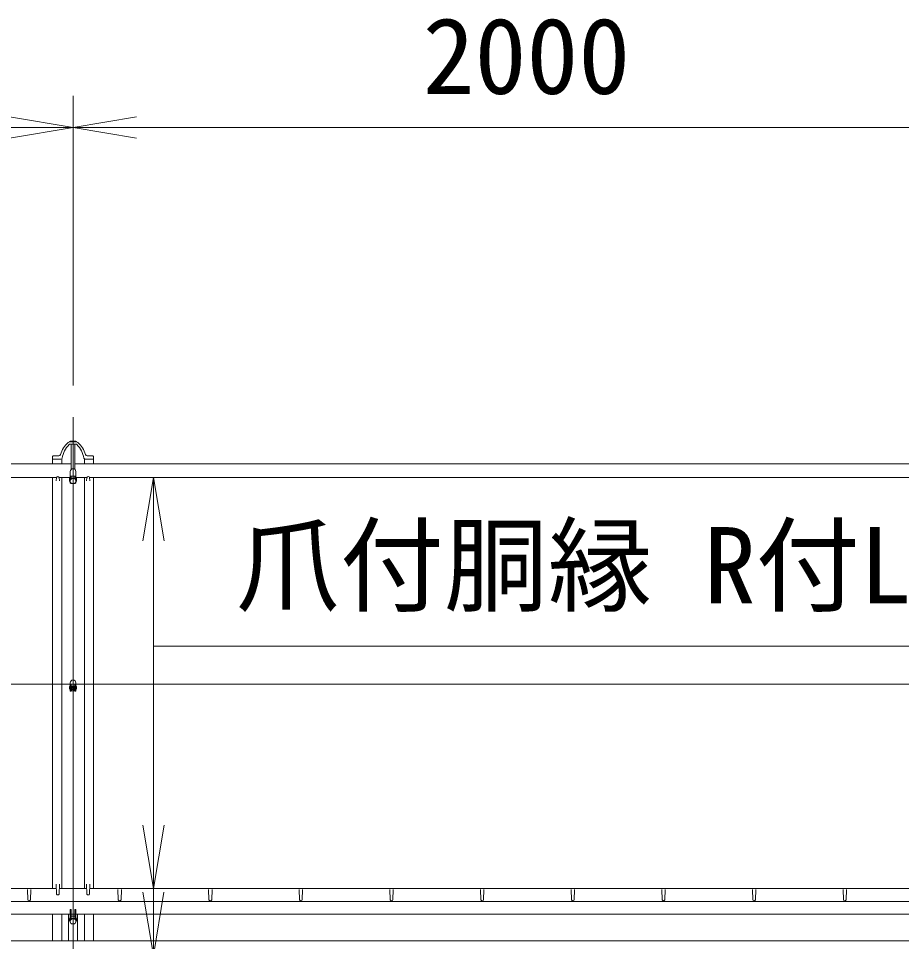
# Model space of a CAD drawing. Units: millimetres, scale not verified. Extents: x -14700 to 14700, y -10395 to 10395.
# Drawn here: x -9085 to -7136, y 3417 to 5454 of the extents above; entities that cross this region are included whole.
import ezdxf
from ezdxf.enums import TextEntityAlignment as Align

# ---------------------------------------------------------------- set-up
doc = ezdxf.new("R2010")
doc.units = ezdxf.units.MM
doc.header["$LTSCALE"] = 70
doc.linetypes.add('USER1', pattern=[50.8, 31.75, -6.35, 6.35, -6.35])
for name, color, linetype, lineweight in [('0-0_D-STR-TXT', 7, 'Continuous', 9), ('0-1_D-STR1', 1, 'Continuous', 18), ('0-2_D-BMK', 2, 'USER1', 13), ('0-3_D-STR3', 3, 'Continuous', 13), ('0-8_D-STR-DIM', 7, 'Continuous', 9), ('0-9_0', 7, 'Continuous', 9)]:
    doc.layers.add(name, color=color, linetype=linetype, lineweight=lineweight)
doc.styles.add('ＭＳ ゴシック', font='')
doc.styles.get('ＭＳ ゴシック').set_extended_font_data('MS Gothic')

# ---------------------------------------------------------------- blocks, each defined once
blk = doc.blocks.new('_Open')
at = {"layer": '0-9_0'}
blk.add_line((-70, 11.67), (0, 0), dxfattribs=at)
blk.add_lwpolyline([(-70, -11.67), (0, 0), (-70, 0)], dxfattribs=at)

msp = doc.modelspace()

# ---------------------------------------------------------------- linework, layer by layer
at = {"layer": '0-0_D-STR-TXT'}
for q in [(-8786.56, 4439.52), (-8786.77, 3388.38)]:
    msp.add_line((-8786.56, 4068.86), q, dxfattribs=at)
msp.add_lwpolyline([(-6343.99, 4068.86), (-8786.56, 4068.86), (-8786.56, 3536.18)], dxfattribs=at)
at = {"layer": '0-1_D-STR1'}
for p, q in [((-8971.66, 4519.88), (-8956.65, 4519.88)), ((-8970.6, 4514.88), (-8957.71, 4514.88)), ((-9009.16, 4481.7), (-9009.16, 4487.27)), ((-9009.16, 4481.7), (-9009.16, 4487.27)), ((-9009.16, 4481.7), (-9009.16, 4471.09)), ((-8990.8, 4481.7), (-9009.16, 4481.7)), ((-8995.58, 4488.77), (-9007.66, 4488.77)), ((-8989.16, 4481.7), (-8989.16, 4471.09)), ((-8939.16, 4471.09), (-8939.16, 4481.7)), ((-8937.51, 4481.7), (-8919.16, 4481.7)), ((-8932.73, 4488.77), (-8920.66, 4488.77)), ((-8919.16, 4481.7), (-8919.16, 4487.27)), ((-8919.16, 4471.09), (-8919.16, 4481.7)), ((-8968.16, 4471.09), (-10960.16, 4471.09)), ((-6968.16, 4471.09), (-8960.16, 4471.09)), ((-9000.43, 4441.52), (-10927.88, 4441.52)), ((-9009.16, 4441.52), (-9009.16, 3534.18)), ((-9000.66, 4441.08), (-9001.41, 4433.53)), ((-8970.41, 4441.52), (-8994.88, 4441.52)), ((-8994.66, 4441.08), (-8993.91, 4433.53)), ((-8989.16, 4441.52), (-8989.16, 3534.18)), ((-8933.43, 4441.52), (-8957.91, 4441.52)), ((-8939.16, 3534.18), (-8939.16, 4441.52)), ((-8933.66, 4441.08), (-8934.41, 4433.53)), ((-7000.43, 4441.52), (-8927.88, 4441.52)), ((-8927.66, 4441.08), (-8926.91, 4433.53)), ((-8919.16, 3534.18), (-8919.16, 4441.52)), ((-9001.08, 3534.18), (-10927.23, 3534.18)), ((-9064.16, 3509.25), (-9064.91, 3531.96)), ((-9058.16, 3509.25), (-9057.41, 3531.96)), ((-9000.66, 3521.96), (-9001.41, 3543.46)), ((-8994.66, 3521.96), (-8993.91, 3543.46)), ((-8934.08, 3534.18), (-8994.23, 3534.18)), ((-8933.66, 3521.96), (-8934.41, 3543.46)), ((-8927.66, 3521.96), (-8926.91, 3543.46)), ((-7001.08, 3534.18), (-8927.23, 3534.18)), ((-8864.16, 3509.25), (-8864.91, 3531.96)), ((-8858.16, 3509.25), (-8857.41, 3531.96)), ((-8664.16, 3509.25), (-8664.91, 3531.96)), ((-8658.16, 3509.25), (-8657.41, 3531.96)), ((-8464.16, 3509.25), (-8464.91, 3531.96)), ((-8458.16, 3509.25), (-8457.41, 3531.96)), ((-8264.16, 3509.25), (-8264.91, 3531.96)), ((-8258.16, 3509.25), (-8257.41, 3531.96)), ((-8064.16, 3509.25), (-8064.91, 3531.96)), ((-8058.16, 3509.25), (-8057.41, 3531.96)), ((-7864.16, 3509.25), (-7864.91, 3531.96)), ((-7858.16, 3509.25), (-7857.41, 3531.96)), ((-7664.16, 3509.25), (-7664.91, 3531.96)), ((-7658.16, 3509.25), (-7657.41, 3531.96)), ((-7464.16, 3509.25), (-7464.91, 3531.96)), ((-7458.16, 3509.25), (-7457.41, 3531.96)), ((-7264.16, 3509.25), (-7264.91, 3531.96)), ((-7258.16, 3509.25), (-7257.41, 3531.96)), ((-6214.16, 3505.89), (-11009.16, 3505.89)), ((-8970.41, 3477.61), (-10957.91, 3477.61)), ((-9009.16, 3477.61), (-9009.16, 3418.7)), ((-8989.16, 3477.61), (-8989.16, 3418.7)), ((-8974.16, 3477.61), (-8974.16, 3418.7)), ((-8959.91, 3477.61), (-8968.41, 3477.61)), ((-8968.41, 3477.61), (-8959.91, 3477.61)), ((-6970.41, 3477.61), (-8957.91, 3477.61)), ((-8954.16, 3418.7), (-8954.16, 3477.61)), ((-8939.16, 3418.7), (-8939.16, 3477.61)), ((-8919.16, 3418.7), (-8919.16, 3477.61)), ((-11009.16, 3418.7), (-6214.16, 3418.7))]:
    msp.add_line(p, q, dxfattribs=at)
for centre, radius, start, end in [((-8942.38, 4478.65), 51.07, 129.15493, 164.69044), ((-8932.21, 4473.5), 57.07, 135.26125, 169.49469), ((-8971.66, 4516.38), 3.5, 90, 147.73028), ((-8970.6, 4512.38), 2.5, 90, 149.15113), ((-8957.71, 4512.38), 2.5, 30.84887, 90), ((-8956.65, 4516.38), 3.5, 32.26972, 90), ((-8996.11, 4473.5), 57.07, 10.50531, 44.73875), ((-8985.94, 4478.65), 51.07, 15.30956, 50.84507), ((-9007.66, 4487.27), 1.5, 90, 180), ((-8995.58, 4492.77), 4, 270, 350.85863), ((-8990.8, 4484.2), 2.5, 270, 353.11764), ((-8937.51, 4484.2), 2.5, 186.88236, 270), ((-8932.73, 4492.77), 4, 189.14137, 270), ((-8920.66, 4487.27), 1.5, 0, 90), ((-8997.66, 4439.83), 3.25, 22.61986, 157.38014), ((-8930.66, 4439.83), 3.25, 22.61986, 157.38014), ((-9061.16, 3510.5), 3.25, 202.61986, 337.38014), ((-8997.66, 3523.21), 3.25, 202.61986, 337.38014), ((-8930.66, 3523.21), 3.25, 202.61986, 337.38014), ((-8861.16, 3510.5), 3.25, 202.61986, 337.38014), ((-8661.16, 3510.5), 3.25, 202.61986, 337.38014), ((-8461.16, 3510.5), 3.25, 202.61986, 337.38014), ((-8261.16, 3510.5), 3.25, 202.61986, 337.38014), ((-8061.16, 3510.5), 3.25, 202.61986, 337.38014), ((-7861.16, 3510.5), 3.25, 202.61986, 337.38014), ((-7661.16, 3510.5), 3.25, 202.61986, 337.38014), ((-7461.16, 3510.5), 3.25, 202.61986, 337.38014), ((-7261.16, 3510.5), 3.25, 202.61986, 337.38014)]:
    msp.add_arc(centre, radius, start, end, dxfattribs=at)
at = {"layer": '0-2_D-BMK'}
msp.add_line((-8964.16, -4611.3), (-8964.16, 4574.55), dxfattribs=at)
at = {"layer": '0-3_D-STR3'}
for p, q in [((-8970.46, 4521.02), (-8971.66, 4520.33)), ((-8971.66, 4519.88), (-8971.66, 4520.33)), ((-8971.66, 4519.88), (-8956.65, 4519.88)), ((-8970.46, 4521.02), (-8957.86, 4521.02)), ((-8968.16, 4459.24), (-8968.16, 4514.88)), ((-8967.91, 4519.88), (-8967.91, 4520.33)), ((-8960.4, 4519.88), (-8960.4, 4520.33)), ((-8960.16, 4459.24), (-8960.16, 4514.88)), ((-8957.86, 4521.02), (-8956.65, 4520.33)), ((-8956.65, 4519.88), (-8956.65, 4520.33)), ((-8970.41, 4454.41), (-8970.41, 4440.66)), ((-8967.91, 4444.47), (-8967.91, 4439.88)), ((-8956.65, 4438.74), (-8960.4, 4444.47)), ((-8960.4, 4444.47), (-8960.4, 4439.88)), ((-8957.91, 4454.41), (-8957.91, 4440.66)), ((-8971.66, 4438.74), (-8971.66, 4434.15)), ((-8970.41, 4431.97), (-8970.41, 4428.84)), ((-8970.41, 4428.84), (-8968.6, 4428.84)), ((-8959.71, 4428.84), (-8957.91, 4428.84)), ((-8957.91, 4431.97), (-8957.91, 4428.84)), ((-8956.65, 4438.74), (-8956.65, 4434.15)), ((-10944.16, 3985.37), (-8970.41, 3985.37)), ((-8971.66, 3975.46), (-8971.66, 3979.54)), ((-8970.41, 3988.14), (-8970.41, 3981.32)), ((-8970.41, 3973.68), (-8970.41, 3969.64)), ((-8968.16, 3975.44), (-8968.16, 3972.61)), ((-8967.91, 3980.76), (-8967.91, 3984.85)), ((-8960.4, 3980.76), (-8960.4, 3984.85)), ((-8960.16, 3975.44), (-8960.16, 3972.61)), ((-8957.91, 3988.14), (-8957.91, 3981.32)), ((-6970.41, 3985.37), (-8957.91, 3985.37)), ((-8957.91, 3973.68), (-8957.91, 3969.64)), ((-8956.65, 3975.46), (-8956.65, 3979.54)), ((-8970.41, 3969.64), (-8968.41, 3969.64)), ((-8968.41, 3970.85), (-8968.41, 3969.64)), ((-8959.91, 3970.85), (-8959.91, 3969.64)), ((-8959.91, 3969.64), (-8957.91, 3969.64)), ((-8970.41, 3469.1), (-8970.41, 3487.69)), ((-8968.41, 3487.69), (-8970.41, 3487.69)), ((-8968.41, 3472.15), (-8968.41, 3487.69)), ((-8959.91, 3472.15), (-8959.91, 3487.69)), ((-8959.91, 3487.69), (-8957.91, 3487.69)), ((-8957.91, 3469.1), (-8957.91, 3487.69)), ((-8971.66, 3467.18), (-8971.66, 3462.58)), ((-8970.41, 3477.08), (-8968.41, 3477.08)), ((-8967.91, 3472.91), (-8967.91, 3468.31)), ((-8956.65, 3467.18), (-8960.4, 3472.91)), ((-8960.4, 3472.91), (-8960.4, 3468.31)), ((-8959.91, 3477.08), (-8957.91, 3477.08)), ((-8956.65, 3467.18), (-8956.65, 3462.58))]:
    msp.add_line(p, q, dxfattribs=at)
for points in [[(-8960.4, 4444.47), (-8967.91, 4444.47), (-8971.66, 4438.74)], [(-8956.65, 3979.54), (-8960.4, 3984.85), (-8967.91, 3984.85), (-8971.66, 3979.54)], [(-8956.65, 3975.46), (-8960.4, 3980.76), (-8967.91, 3980.76), (-8971.66, 3975.46), (-8967.91, 3970.15), (-8966.13, 3970.15)], [(-8962.18, 3970.15), (-8960.4, 3970.15), (-8956.65, 3975.46)], [(-8960.4, 3472.91), (-8967.91, 3472.91), (-8971.66, 3467.18)]]:
    msp.add_lwpolyline(points, dxfattribs=at)
for points in [[(-8960.4, 4439.88), (-8967.91, 4439.88), (-8971.66, 4434.15), (-8967.91, 4427.65), (-8960.4, 4427.65), (-8956.65, 4434.15)], [(-8960.4, 3468.31), (-8967.91, 3468.31), (-8971.66, 3462.58), (-8967.91, 3456.08), (-8960.4, 3456.08), (-8956.65, 3462.58)]]:
    msp.add_lwpolyline(points, close=True, dxfattribs=at)
for centre, radius, start, end in [((-8969.78, 4517.58), 3.32, 55.61585, 124.38415), ((-8964.16, 4508.49), 12.42, 72.4121, 107.5879), ((-8958.53, 4517.58), 3.32, 55.61585, 124.38415), ((-8964.16, 4454.41), 6.25, 0, 180), ((-8964.16, 4433.9), 6.25, 177.75339, 2.24661), ((-8964.16, 3988.14), 6.25, 0, 180), ((-8964.16, 3973.18), 4.59, 29.48458, 150.51542), ((-8964.16, 3462.34), 6.25, 177.75339, 2.24661)]:
    msp.add_arc(centre, radius, start, end, dxfattribs=at)
for centre, ratio, start_param, end_param in [((-8964.16, 4434.15), 0.748157, 3.1415927, 6.2831853), ((-8964.16, 3975.03), 0.721249, 2.1782275, 7.2465505), ((-8964.16, 3462.58), 0.748157, 3.1415927, 6.2831853)]:
    msp.add_ellipse(centre, major_axis=(-6.25, 0), ratio=ratio, start_param=start_param, end_param=end_param, dxfattribs=at)
for centre, major_axis in [((-8964.16, 3972.61), (-4, 0)), ((-8964.16, 3971.76), (-2.8, 0))]:
    msp.add_ellipse(centre, major_axis=major_axis, ratio=0.707107, dxfattribs=at)
at = {"layer": '0-8_D-STR-DIM'}
for p, q in [((-8964.16, 4644.55), (-8964.16, 5283.61)), ((-8964.16, 4644.55), (-8964.16, 5283.61)), ((-8824.16, 5213.61), (-7104.16, 5213.61))]:
    msp.add_line(p, q, dxfattribs=at)

# ---------------------------------------------------------------- block references
at = {"layer": '0-0_D-STR-TXT', "xscale": 2, "yscale": 2}
for p, rotation in [((-8786.56, 4441.52), 90), ((-8786.56, 3534.18), 270), ((-8786.77, 3386.38), 269.98202)]:
    msp.add_blockref('_Open', p, dxfattribs=dict(at, rotation=rotation))
at = {"layer": '0-8_D-STR-DIM', "xscale": 2, "yscale": 2}
msp.add_blockref('_Open', (-8964.16, 5213.61), dxfattribs=at)
at = {"layer": '0-8_D-STR-DIM', "xscale": 2, "yscale": 2, "rotation": 180}
msp.add_blockref('_Open', (-8964.16, 5213.61), dxfattribs=at)

# ---------------------------------------------------------------- texts
at = {"layer": '0-0_D-STR-TXT', "style": 'ＭＳ ゴシック'}
msp.add_text('爪付胴縁 R付L40x40x3', height=168.3, dxfattribs=at).set_placement((-8604.77, 4112.91), align=Align.BOTTOM_LEFT)
at = {"layer": '0-8_D-STR-DIM', "style": 'ＭＳ ゴシック'}
msp.add_text('2000', height=168.3, dxfattribs=at).set_placement((-8192.53, 5237.22), align=Align.BOTTOM_LEFT)

doc.saveas('drawing.dxf')
